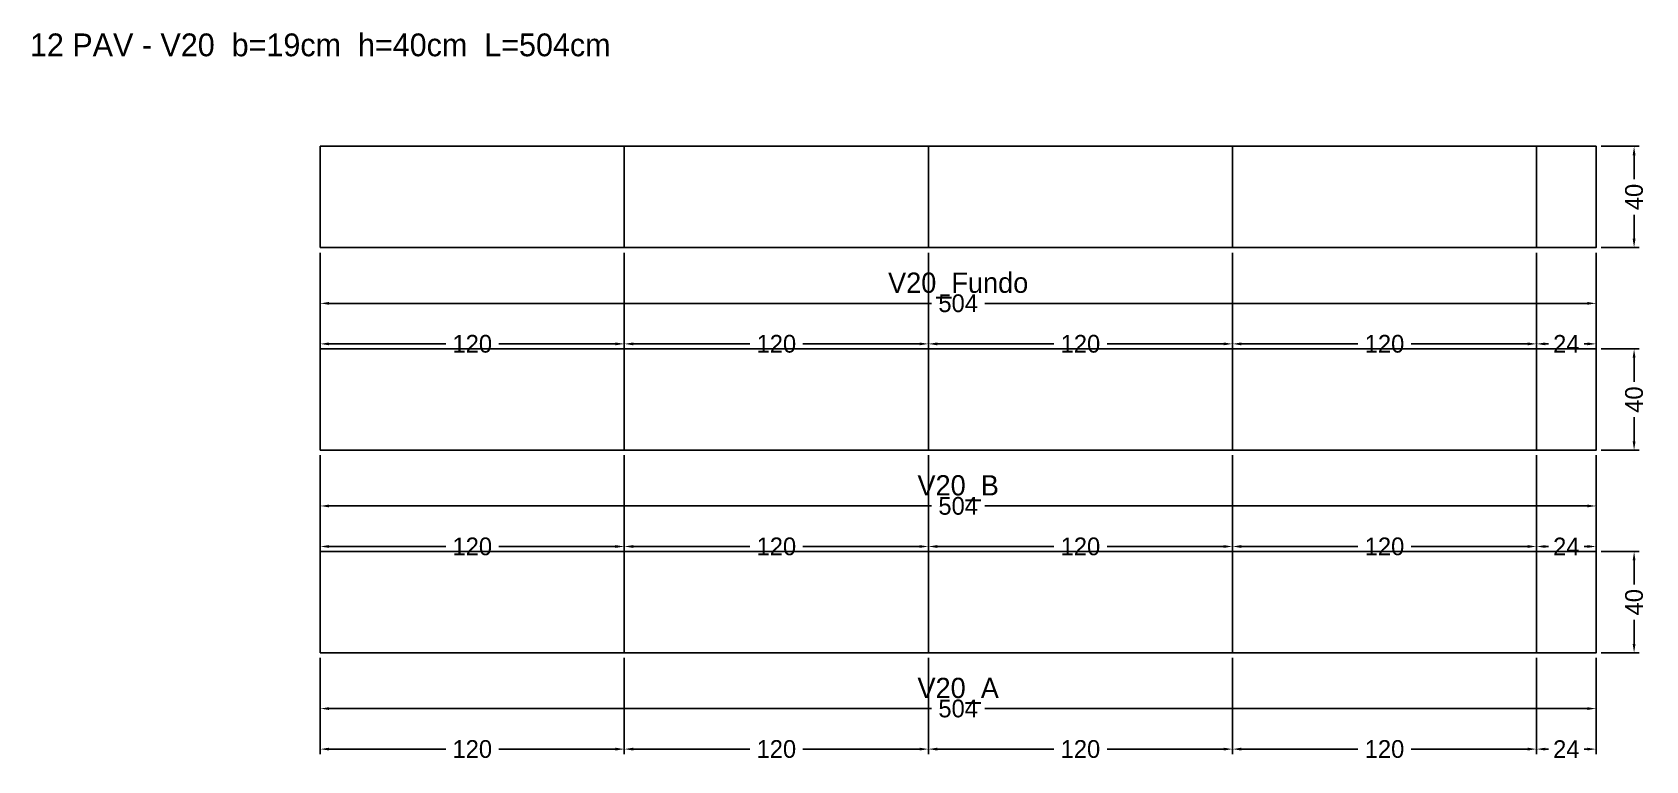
# Model space of a CAD drawing. Header units: metres. Extents: x -114 to 523, y -43 to 245.
import ezdxf

# ---------------------------------------------------------------- set-up
doc = ezdxf.new("R2010")
doc.units = ezdxf.units.M
for name, color, linetype in [('COTA', 3, 'Continuous'), ('NOMENCLATURA', 2, 'Continuous'), ('Paineis', 7, 'Continuous'), ('Texto Secao', 2, 'Continuous')]:
    doc.layers.add(name, color=color, linetype=linetype)
doc.dimstyles.new('COTA_VIG', dxfattribs={"dimtxt": 7, "dimasz": 3.5, "dimexe": 2, "dimexo": 2, "dimgap": 1.5, "dimtad": 1, "dimdec": 1, "dimcen": 2.5, "dimclrd": 3, "dimclre": 3, "dimclrt": 3, "dimazin": 3, "dimtfac": 1, "dimtmove": 0, "dimatfit": 3})

# ---------------------------------------------------------------- blocks, each defined once
blk = doc.blocks.new('_CLOSEDFILLED')
at = {"color": 0, "linetype": 'BYBLOCK'}
blk.add_solid([(-1, 0.16), (0, 0), (-1, -0.16)], dxfattribs=at)
blk = doc.blocks.new('*D1')
at = {"color": 3}
for p, q in [((0, -2), (0, -24)), ((503.5, -2), (503.5, -24)), ((3.5, -22), (241.25, -22)), ((262.25, -22), (500, -22))]:
    blk.add_line(p, q, dxfattribs=at)
at = {"layer": 'Defpoints'}
for p in [(0, 0), (503.5, 0), (0, -22)]:
    blk.add_point(p, dxfattribs=at)
at = {"layer": 'COTA', "color": 3, "xscale": 3.5, "yscale": 3.5, "rotation": 180}
blk.add_blockref('_CLOSEDFILLED', (0, -22), dxfattribs=at)
at = {"layer": 'COTA', "color": 3, "xscale": 3.5, "yscale": 3.5}
blk.add_blockref('_CLOSEDFILLED', (503.5, -22), dxfattribs=at)
at = {"layer": 'COTA', "color": 3, "insert": (251.75, -22), "char_height": 7, "attachment_point": 5}
blk.add_mtext('504', dxfattribs=at)
blk = doc.blocks.new('*D2')
at = {"color": 3}
for p, q in [((0, -2), (0, -40)), ((120, -2), (120, -40)), ((3.5, -38), (49.5, -38)), ((70.5, -38), (116.5, -38))]:
    blk.add_line(p, q, dxfattribs=at)
at = {"layer": 'Defpoints'}
for p in [(0, 0), (120, 0), (0, -38)]:
    blk.add_point(p, dxfattribs=at)
at = {"layer": 'COTA', "color": 3, "xscale": 3.5, "yscale": 3.5, "rotation": 180}
blk.add_blockref('_CLOSEDFILLED', (0, -38), dxfattribs=at)
at = {"layer": 'COTA', "color": 3, "xscale": 3.5, "yscale": 3.5}
blk.add_blockref('_CLOSEDFILLED', (120, -38), dxfattribs=at)
at = {"layer": 'COTA', "color": 3, "insert": (60, -38), "char_height": 7, "attachment_point": 5}
blk.add_mtext('120', dxfattribs=at)
blk = doc.blocks.new('*D3')
at = {"color": 3}
for p, q in [((120, -2), (120, -40)), ((240, -2), (240, -40)), ((123.5, -38), (169.5, -38)), ((190.5, -38), (236.5, -38))]:
    blk.add_line(p, q, dxfattribs=at)
at = {"layer": 'Defpoints'}
for p in [(120, 0), (240, 0), (120, -38)]:
    blk.add_point(p, dxfattribs=at)
at = {"layer": 'COTA', "color": 3, "xscale": 3.5, "yscale": 3.5, "rotation": 180}
blk.add_blockref('_CLOSEDFILLED', (120, -38), dxfattribs=at)
at = {"layer": 'COTA', "color": 3, "xscale": 3.5, "yscale": 3.5}
blk.add_blockref('_CLOSEDFILLED', (240, -38), dxfattribs=at)
at = {"layer": 'COTA', "color": 3, "insert": (180, -38), "char_height": 7, "attachment_point": 5}
blk.add_mtext('120', dxfattribs=at)
blk = doc.blocks.new('*D4')
at = {"color": 3}
for p, q in [((240, -2), (240, -40)), ((360, -2), (360, -40)), ((243.5, -38), (289.5, -38)), ((310.5, -38), (356.5, -38))]:
    blk.add_line(p, q, dxfattribs=at)
at = {"layer": 'Defpoints'}
for p in [(240, 0), (360, 0), (240, -38)]:
    blk.add_point(p, dxfattribs=at)
at = {"layer": 'COTA', "color": 3, "xscale": 3.5, "yscale": 3.5, "rotation": 180}
blk.add_blockref('_CLOSEDFILLED', (240, -38), dxfattribs=at)
at = {"layer": 'COTA', "color": 3, "xscale": 3.5, "yscale": 3.5}
blk.add_blockref('_CLOSEDFILLED', (360, -38), dxfattribs=at)
at = {"layer": 'COTA', "color": 3, "insert": (300, -38), "char_height": 7, "attachment_point": 5}
blk.add_mtext('120', dxfattribs=at)
blk = doc.blocks.new('*D5')
at = {"color": 3}
for p, q in [((360, -2), (360, -40)), ((480, -2), (480, -40)), ((363.5, -38), (409.5, -38)), ((430.5, -38), (476.5, -38))]:
    blk.add_line(p, q, dxfattribs=at)
at = {"layer": 'Defpoints'}
for p in [(360, 0), (480, 0), (360, -38)]:
    blk.add_point(p, dxfattribs=at)
at = {"layer": 'COTA', "color": 3, "xscale": 3.5, "yscale": 3.5, "rotation": 180}
blk.add_blockref('_CLOSEDFILLED', (360, -38), dxfattribs=at)
at = {"layer": 'COTA', "color": 3, "xscale": 3.5, "yscale": 3.5}
blk.add_blockref('_CLOSEDFILLED', (480, -38), dxfattribs=at)
at = {"layer": 'COTA', "color": 3, "insert": (420, -38), "char_height": 7, "attachment_point": 5}
blk.add_mtext('120', dxfattribs=at)
blk = doc.blocks.new('*D6')
at = {"color": 3}
for p, q in [((480, -2), (480, -40)), ((503.5, -2), (503.5, -40)), ((483.5, -38), (484.75, -38)), ((498.75, -38), (500, -38))]:
    blk.add_line(p, q, dxfattribs=at)
at = {"layer": 'Defpoints'}
for p in [(480, 0), (503.5, 0), (480, -38)]:
    blk.add_point(p, dxfattribs=at)
at = {"layer": 'COTA', "color": 3, "xscale": 3.5, "yscale": 3.5, "rotation": 180}
blk.add_blockref('_CLOSEDFILLED', (480, -38), dxfattribs=at)
at = {"layer": 'COTA', "color": 3, "xscale": 3.5, "yscale": 3.5}
blk.add_blockref('_CLOSEDFILLED', (503.5, -38), dxfattribs=at)
at = {"layer": 'COTA', "color": 3, "insert": (491.75, -38), "char_height": 7, "attachment_point": 5}
blk.add_mtext('24', dxfattribs=at)
blk = doc.blocks.new('*D7')
at = {"color": 3}
for p, q in [((505.5, 40), (520.5, 40)), ((518.5, 27), (518.5, 36.5)), ((518.5, 3.5), (518.5, 13)), ((505.5, 0), (520.5, 0))]:
    blk.add_line(p, q, dxfattribs=at)
at = {"layer": 'Defpoints'}
for p in [(503.5, 40), (503.5, 0), (518.5, 0)]:
    blk.add_point(p, dxfattribs=at)
at = {"layer": 'COTA', "color": 3, "xscale": 3.5, "yscale": 3.5}
for p, rotation in [((518.5, 40), 90), ((518.5, 0), 270)]:
    blk.add_blockref('_CLOSEDFILLED', p, dxfattribs=dict(at, rotation=rotation))
at = {"layer": 'COTA', "color": 3, "insert": (518.5, 20), "char_height": 7, "attachment_point": 5, "rotation": 90}
blk.add_mtext('40', dxfattribs=at)
blk = doc.blocks.new('*D8')
at = {"color": 3}
for p, q in [((0, 78), (0, 56)), ((503.5, 78), (503.5, 56)), ((3.5, 58), (241.25, 58)), ((262.25, 58), (500, 58))]:
    blk.add_line(p, q, dxfattribs=at)
at = {"layer": 'Defpoints'}
for p in [(0, 80), (503.5, 80), (0, 58)]:
    blk.add_point(p, dxfattribs=at)
at = {"layer": 'COTA', "color": 3, "xscale": 3.5, "yscale": 3.5, "rotation": 180}
blk.add_blockref('_CLOSEDFILLED', (0, 58), dxfattribs=at)
at = {"layer": 'COTA', "color": 3, "xscale": 3.5, "yscale": 3.5}
blk.add_blockref('_CLOSEDFILLED', (503.5, 58), dxfattribs=at)
at = {"layer": 'COTA', "color": 3, "insert": (251.75, 58), "char_height": 7, "attachment_point": 5}
blk.add_mtext('504', dxfattribs=at)
blk = doc.blocks.new('*D9')
at = {"color": 3}
for p, q in [((0, 78), (0, 40)), ((120, 78), (120, 40)), ((3.5, 42), (49.5, 42)), ((70.5, 42), (116.5, 42))]:
    blk.add_line(p, q, dxfattribs=at)
at = {"layer": 'Defpoints'}
for p in [(0, 80), (120, 80), (0, 42)]:
    blk.add_point(p, dxfattribs=at)
at = {"layer": 'COTA', "color": 3, "xscale": 3.5, "yscale": 3.5, "rotation": 180}
blk.add_blockref('_CLOSEDFILLED', (0, 42), dxfattribs=at)
at = {"layer": 'COTA', "color": 3, "xscale": 3.5, "yscale": 3.5}
blk.add_blockref('_CLOSEDFILLED', (120, 42), dxfattribs=at)
at = {"layer": 'COTA', "color": 3, "insert": (60, 42), "char_height": 7, "attachment_point": 5}
blk.add_mtext('120', dxfattribs=at)
blk = doc.blocks.new('*D10')
at = {"color": 3}
for p, q in [((120, 78), (120, 40)), ((240, 78), (240, 40)), ((123.5, 42), (169.5, 42)), ((190.5, 42), (236.5, 42))]:
    blk.add_line(p, q, dxfattribs=at)
at = {"layer": 'Defpoints'}
for p in [(120, 80), (240, 80), (120, 42)]:
    blk.add_point(p, dxfattribs=at)
at = {"layer": 'COTA', "color": 3, "xscale": 3.5, "yscale": 3.5, "rotation": 180}
blk.add_blockref('_CLOSEDFILLED', (120, 42), dxfattribs=at)
at = {"layer": 'COTA', "color": 3, "xscale": 3.5, "yscale": 3.5}
blk.add_blockref('_CLOSEDFILLED', (240, 42), dxfattribs=at)
at = {"layer": 'COTA', "color": 3, "insert": (180, 42), "char_height": 7, "attachment_point": 5}
blk.add_mtext('120', dxfattribs=at)
blk = doc.blocks.new('*D11')
at = {"color": 3}
for p, q in [((240, 78), (240, 40)), ((360, 78), (360, 40)), ((243.5, 42), (289.5, 42)), ((310.5, 42), (356.5, 42))]:
    blk.add_line(p, q, dxfattribs=at)
at = {"layer": 'Defpoints'}
for p in [(240, 80), (360, 80), (240, 42)]:
    blk.add_point(p, dxfattribs=at)
at = {"layer": 'COTA', "color": 3, "xscale": 3.5, "yscale": 3.5, "rotation": 180}
blk.add_blockref('_CLOSEDFILLED', (240, 42), dxfattribs=at)
at = {"layer": 'COTA', "color": 3, "xscale": 3.5, "yscale": 3.5}
blk.add_blockref('_CLOSEDFILLED', (360, 42), dxfattribs=at)
at = {"layer": 'COTA', "color": 3, "insert": (300, 42), "char_height": 7, "attachment_point": 5}
blk.add_mtext('120', dxfattribs=at)
blk = doc.blocks.new('*D12')
at = {"color": 3}
for p, q in [((360, 78), (360, 40)), ((480, 78), (480, 40)), ((363.5, 42), (409.5, 42)), ((430.5, 42), (476.5, 42))]:
    blk.add_line(p, q, dxfattribs=at)
at = {"layer": 'Defpoints'}
for p in [(360, 80), (480, 80), (360, 42)]:
    blk.add_point(p, dxfattribs=at)
at = {"layer": 'COTA', "color": 3, "xscale": 3.5, "yscale": 3.5, "rotation": 180}
blk.add_blockref('_CLOSEDFILLED', (360, 42), dxfattribs=at)
at = {"layer": 'COTA', "color": 3, "xscale": 3.5, "yscale": 3.5}
blk.add_blockref('_CLOSEDFILLED', (480, 42), dxfattribs=at)
at = {"layer": 'COTA', "color": 3, "insert": (420, 42), "char_height": 7, "attachment_point": 5}
blk.add_mtext('120', dxfattribs=at)
blk = doc.blocks.new('*D13')
at = {"color": 3}
for p, q in [((480, 78), (480, 40)), ((503.5, 78), (503.5, 40)), ((483.5, 42), (484.75, 42)), ((498.75, 42), (500, 42))]:
    blk.add_line(p, q, dxfattribs=at)
at = {"layer": 'Defpoints'}
for p in [(480, 80), (503.5, 80), (480, 42)]:
    blk.add_point(p, dxfattribs=at)
at = {"layer": 'COTA', "color": 3, "xscale": 3.5, "yscale": 3.5, "rotation": 180}
blk.add_blockref('_CLOSEDFILLED', (480, 42), dxfattribs=at)
at = {"layer": 'COTA', "color": 3, "xscale": 3.5, "yscale": 3.5}
blk.add_blockref('_CLOSEDFILLED', (503.5, 42), dxfattribs=at)
at = {"layer": 'COTA', "color": 3, "insert": (491.75, 42), "char_height": 7, "attachment_point": 5}
blk.add_mtext('24', dxfattribs=at)
blk = doc.blocks.new('*D14')
at = {"color": 3}
for p, q in [((505.5, 120), (520.5, 120)), ((518.5, 107), (518.5, 116.5)), ((518.5, 83.5), (518.5, 93)), ((505.5, 80), (520.5, 80))]:
    blk.add_line(p, q, dxfattribs=at)
at = {"layer": 'Defpoints'}
for p in [(503.5, 120), (503.5, 80), (518.5, 80)]:
    blk.add_point(p, dxfattribs=at)
at = {"layer": 'COTA', "color": 3, "xscale": 3.5, "yscale": 3.5}
for p, rotation in [((518.5, 120), 90), ((518.5, 80), 270)]:
    blk.add_blockref('_CLOSEDFILLED', p, dxfattribs=dict(at, rotation=rotation))
at = {"layer": 'COTA', "color": 3, "insert": (518.5, 100), "char_height": 7, "attachment_point": 5, "rotation": 90}
blk.add_mtext('40', dxfattribs=at)
blk = doc.blocks.new('*D15')
at = {"color": 3}
for p, q in [((0, 158), (0, 136)), ((503.5, 158), (503.5, 136)), ((3.5, 138), (241.25, 138)), ((262.25, 138), (500, 138))]:
    blk.add_line(p, q, dxfattribs=at)
at = {"layer": 'Defpoints'}
for p in [(0, 160), (503.5, 160), (0, 138)]:
    blk.add_point(p, dxfattribs=at)
at = {"layer": 'COTA', "color": 3, "xscale": 3.5, "yscale": 3.5, "rotation": 180}
blk.add_blockref('_CLOSEDFILLED', (0, 138), dxfattribs=at)
at = {"layer": 'COTA', "color": 3, "xscale": 3.5, "yscale": 3.5}
blk.add_blockref('_CLOSEDFILLED', (503.5, 138), dxfattribs=at)
at = {"layer": 'COTA', "color": 3, "insert": (251.75, 138), "char_height": 7, "attachment_point": 5}
blk.add_mtext('504', dxfattribs=at)
blk = doc.blocks.new('*D16')
at = {"color": 3}
for p, q in [((0, 158), (0, 120)), ((120, 158), (120, 120)), ((3.5, 122), (49.5, 122)), ((70.5, 122), (116.5, 122))]:
    blk.add_line(p, q, dxfattribs=at)
at = {"layer": 'Defpoints'}
for p in [(0, 160), (120, 160), (0, 122)]:
    blk.add_point(p, dxfattribs=at)
at = {"layer": 'COTA', "color": 3, "xscale": 3.5, "yscale": 3.5, "rotation": 180}
blk.add_blockref('_CLOSEDFILLED', (0, 122), dxfattribs=at)
at = {"layer": 'COTA', "color": 3, "xscale": 3.5, "yscale": 3.5}
blk.add_blockref('_CLOSEDFILLED', (120, 122), dxfattribs=at)
at = {"layer": 'COTA', "color": 3, "insert": (60, 122), "char_height": 7, "attachment_point": 5}
blk.add_mtext('120', dxfattribs=at)
blk = doc.blocks.new('*D17')
at = {"color": 3}
for p, q in [((120, 158), (120, 120)), ((240, 158), (240, 120)), ((123.5, 122), (169.5, 122)), ((190.5, 122), (236.5, 122))]:
    blk.add_line(p, q, dxfattribs=at)
at = {"layer": 'Defpoints'}
for p in [(120, 160), (240, 160), (120, 122)]:
    blk.add_point(p, dxfattribs=at)
at = {"layer": 'COTA', "color": 3, "xscale": 3.5, "yscale": 3.5, "rotation": 180}
blk.add_blockref('_CLOSEDFILLED', (120, 122), dxfattribs=at)
at = {"layer": 'COTA', "color": 3, "xscale": 3.5, "yscale": 3.5}
blk.add_blockref('_CLOSEDFILLED', (240, 122), dxfattribs=at)
at = {"layer": 'COTA', "color": 3, "insert": (180, 122), "char_height": 7, "attachment_point": 5}
blk.add_mtext('120', dxfattribs=at)
blk = doc.blocks.new('*D18')
at = {"color": 3}
for p, q in [((240, 158), (240, 120)), ((360, 158), (360, 120)), ((243.5, 122), (289.5, 122)), ((310.5, 122), (356.5, 122))]:
    blk.add_line(p, q, dxfattribs=at)
at = {"layer": 'Defpoints'}
for p in [(240, 160), (360, 160), (240, 122)]:
    blk.add_point(p, dxfattribs=at)
at = {"layer": 'COTA', "color": 3, "xscale": 3.5, "yscale": 3.5, "rotation": 180}
blk.add_blockref('_CLOSEDFILLED', (240, 122), dxfattribs=at)
at = {"layer": 'COTA', "color": 3, "xscale": 3.5, "yscale": 3.5}
blk.add_blockref('_CLOSEDFILLED', (360, 122), dxfattribs=at)
at = {"layer": 'COTA', "color": 3, "insert": (300, 122), "char_height": 7, "attachment_point": 5}
blk.add_mtext('120', dxfattribs=at)
blk = doc.blocks.new('*D19')
at = {"color": 3}
for p, q in [((360, 158), (360, 120)), ((480, 158), (480, 120)), ((363.5, 122), (409.5, 122)), ((430.5, 122), (476.5, 122))]:
    blk.add_line(p, q, dxfattribs=at)
at = {"layer": 'Defpoints'}
for p in [(360, 160), (480, 160), (360, 122)]:
    blk.add_point(p, dxfattribs=at)
at = {"layer": 'COTA', "color": 3, "xscale": 3.5, "yscale": 3.5, "rotation": 180}
blk.add_blockref('_CLOSEDFILLED', (360, 122), dxfattribs=at)
at = {"layer": 'COTA', "color": 3, "xscale": 3.5, "yscale": 3.5}
blk.add_blockref('_CLOSEDFILLED', (480, 122), dxfattribs=at)
at = {"layer": 'COTA', "color": 3, "insert": (420, 122), "char_height": 7, "attachment_point": 5}
blk.add_mtext('120', dxfattribs=at)
blk = doc.blocks.new('*D20')
at = {"color": 3}
for p, q in [((480, 158), (480, 120)), ((503.5, 158), (503.5, 120)), ((483.5, 122), (484.75, 122)), ((498.75, 122), (500, 122))]:
    blk.add_line(p, q, dxfattribs=at)
at = {"layer": 'Defpoints'}
for p in [(480, 160), (503.5, 160), (480, 122)]:
    blk.add_point(p, dxfattribs=at)
at = {"layer": 'COTA', "color": 3, "xscale": 3.5, "yscale": 3.5, "rotation": 180}
blk.add_blockref('_CLOSEDFILLED', (480, 122), dxfattribs=at)
at = {"layer": 'COTA', "color": 3, "xscale": 3.5, "yscale": 3.5}
blk.add_blockref('_CLOSEDFILLED', (503.5, 122), dxfattribs=at)
at = {"layer": 'COTA', "color": 3, "insert": (491.75, 122), "char_height": 7, "attachment_point": 5}
blk.add_mtext('24', dxfattribs=at)
blk = doc.blocks.new('*D21')
at = {"color": 3}
for p, q in [((505.5, 200), (520.5, 200)), ((518.5, 187), (518.5, 196.5)), ((518.5, 163.5), (518.5, 173)), ((505.5, 160), (520.5, 160))]:
    blk.add_line(p, q, dxfattribs=at)
at = {"layer": 'Defpoints'}
for p in [(503.5, 200), (503.5, 160), (518.5, 160)]:
    blk.add_point(p, dxfattribs=at)
at = {"layer": 'COTA', "color": 3, "xscale": 3.5, "yscale": 3.5}
for p, rotation in [((518.5, 200), 90), ((518.5, 160), 270)]:
    blk.add_blockref('_CLOSEDFILLED', p, dxfattribs=dict(at, rotation=rotation))
at = {"layer": 'COTA', "color": 3, "insert": (518.5, 180), "char_height": 7, "attachment_point": 5, "rotation": 90}
blk.add_mtext('40', dxfattribs=at)

msp = doc.modelspace()

# ---------------------------------------------------------------- linework, layer by layer
at = {"layer": 'Paineis'}
for points in [[(0, 160), (120, 160), (120, 200), (0, 200)], [(120, 160), (240, 160), (240, 200), (120, 200)], [(240, 160), (360, 160), (360, 200), (240, 200)], [(360, 160), (480, 160), (480, 200), (360, 200)], [(480, 160), (503.5, 160), (503.5, 200), (480, 200)], [(0, 80), (120, 80), (120, 120), (0, 120)], [(120, 80), (240, 80), (240, 120), (120, 120)], [(240, 80), (360, 80), (360, 120), (240, 120)], [(360, 80), (480, 80), (480, 120), (360, 120)], [(480, 80), (503.5, 80), (503.5, 120), (480, 120)], [(0, 0), (120, 0), (120, 40), (0, 40)], [(120, 0), (240, 0), (240, 40), (120, 40)], [(240, 0), (360, 0), (360, 40), (240, 40)], [(360, 0), (480, 0), (480, 40), (360, 40)], [(480, 0), (503.5, 0), (503.5, 40), (480, 40)]]:
    msp.add_lwpolyline(points, close=True, dxfattribs=at)

# ---------------------------------------------------------------- texts
at = {"layer": 'NOMENCLATURA', "insert": (0, 240), "char_height": 9, "width": 523.5, "attachment_point": 5}
msp.add_mtext('12 PAV - V20  b=19cm  h=40cm  L=504cm', dxfattribs=at)
at = {"layer": 'Texto Secao', "char_height": 8, "width": 523.5, "attachment_point": 5}
for s, insert in [('V20_Fundo', (251.75, 145)), ('V20_B', (251.75, 65)), ('V20_A', (251.75, -15))]:
    msp.add_mtext(s, dxfattribs=dict(at, insert=insert))

# ---------------------------------------------------------------- dimensions: what is measured, and where the dimension line sits
at = {"layer": 'COTA'}
for base, p1, p2, picture, middle in [((518.5, 160), (503.5, 160), (503.5, 200), '*D21', (518.5, 180)), ((518.5, 80), (503.5, 80), (503.5, 120), '*D14', (518.5, 100)), ((518.5, 0), (503.5, 0), (503.5, 40), '*D7', (518.5, 20))]:
    dim = msp.add_linear_dim(base=base, p1=p1, p2=p2, angle=90, dimstyle='COTA_VIG', dxfattribs=at)
    dim.commit()
    dim.dimension.update_dxf_attribs({"geometry": picture, "text_midpoint": middle})
for base, p1, p2, picture, middle in [((0, 138), (0, 160), (503.5, 160), '*D15', (251.75, 138)), ((0, 122), (0, 160), (120, 160), '*D16', (60, 122)), ((120, 122), (120, 160), (240, 160), '*D17', (180, 122)), ((240, 122), (240, 160), (360, 160), '*D18', (300, 122)), ((360, 122), (360, 160), (480, 160), '*D19', (420, 122)), ((480, 122), (480, 160), (503.5, 160), '*D20', (491.75, 122)), ((0, 58), (0, 80), (503.5, 80), '*D8', (251.75, 58)), ((0, 42), (0, 80), (120, 80), '*D9', (60, 42)), ((120, 42), (120, 80), (240, 80), '*D10', (180, 42)), ((240, 42), (240, 80), (360, 80), '*D11', (300, 42)), ((360, 42), (360, 80), (480, 80), '*D12', (420, 42)), ((480, 42), (480, 80), (503.5, 80), '*D13', (491.75, 42)), ((0, -22), (0, 0), (503.5, 0), '*D1', (251.75, -22)), ((0, -38), (0, 0), (120, 0), '*D2', (60, -38)), ((120, -38), (120, 0), (240, 0), '*D3', (180, -38)), ((240, -38), (240, 0), (360, 0), '*D4', (300, -38)), ((360, -38), (360, 0), (480, 0), '*D5', (420, -38)), ((480, -38), (480, 0), (503.5, 0), '*D6', (491.75, -38))]:
    dim = msp.add_linear_dim(base=base, p1=p1, p2=p2, dimstyle='COTA_VIG', dxfattribs=at)
    dim.commit()
    dim.dimension.update_dxf_attribs({"geometry": picture, "text_midpoint": middle})

doc.saveas('drawing.dxf')
